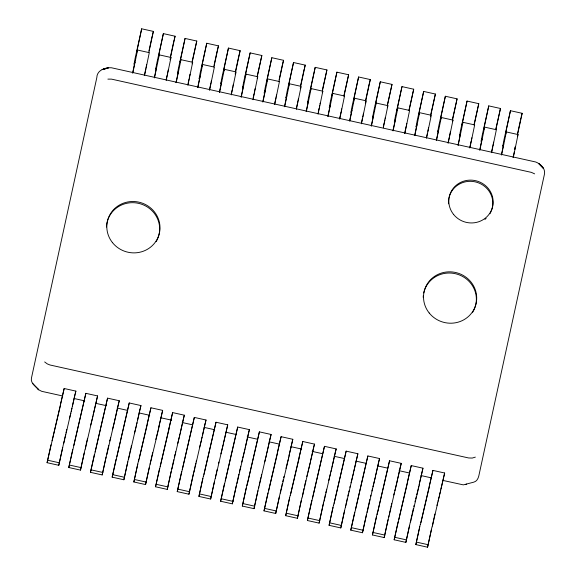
<?xml version="1.0" encoding="UTF-8"?>
<svg xmlns="http://www.w3.org/2000/svg" width="576" height="576" viewBox="0 0 576 576"><rect width="100%" height="100%" fill="white"/><g stroke="black" fill="none" stroke-linecap="round" stroke-linejoin="round"><path stroke-width="0.86" d="M144.518 75.614L149.292 52.654L137.578 50.054L132.804 73.015M166.212 80.431L170.986 57.47L159.271 54.871L154.498 77.832M187.898 85.248L192.679 62.287L180.965 59.688L176.191 82.649M209.592 90.065L214.373 67.104L202.658 64.505L197.878 87.466M231.286 94.882L236.066 71.921L224.352 69.322L219.571 92.282M252.979 99.706L257.753 76.738L246.038 74.138L241.265 97.099M274.673 104.522L279.446 81.554L267.732 78.955L262.958 101.916M296.359 109.339L301.14 86.378L289.426 83.772L284.652 106.733M318.053 114.156L322.834 91.195L311.119 88.589L306.338 111.55M339.746 118.973L344.527 96.012L332.813 93.406L328.032 116.374M361.44 123.79L366.214 100.829L354.499 98.23L349.726 121.19M383.314 127.771L387.907 105.646L376.193 103.046L371.419 126.007M404.82 133.423L409.601 110.462L397.886 107.863L393.113 130.824M426.514 138.24L431.294 115.279L419.58 112.68L414.799 135.641M448.207 143.057L452.988 120.096L441.274 117.497L436.493 140.458M469.901 147.881L474.674 124.913L462.96 122.314L458.186 145.274M491.594 152.698L496.368 129.73L484.654 127.13L479.88 150.091M513.288 157.514L518.062 134.554L506.347 131.947L501.574 154.908M146.642 64.591L146.578 65.038M190.03 74.225L189.749 75.751M168.271 69.854L167.904 71.676M233.345 84.305L232.985 86.134M298.418 98.762L298.058 100.584M320.026 104.04L320.155 103.154M363.499 113.213L363.139 115.034M385.106 118.498L385.236 117.612M428.573 127.663L427.831 131.306M450.18 132.948L450.31 132.062M493.654 142.121L492.905 145.757M515.254 147.398L515.412 146.484L514.577 148.68M170.194 59.047L170.338 58.313M235.274 73.498L235.411 72.763M300.348 87.948L300.485 87.221M365.422 102.398L365.566 101.671M430.502 116.856L430.639 116.122M254.83 90.202L255.082 88.704M341.719 108.864L341.266 111.082M406.793 123.314L406.339 125.532M471.874 137.765L471.42 139.982M146.369 66.118L146.03 67.723M211.442 80.568L211.111 82.174M276.523 95.018L276.185 96.624M450.058 133.56L449.518 136.123M515.131 148.018L514.8 149.616M148.831 52.538L153.389 31.399L141.674 28.8L135.18 58.046L134.028 64.296L134.928 61.985L134.863 62.438L132.624 72.943M170.525 57.355L175.082 36.216L163.368 33.617L156.874 62.863L155.722 69.113L156.622 66.802L156.557 67.255L154.318 77.76M192.218 62.172L196.776 41.04L185.062 38.434L178.567 67.68L177.415 73.93L178.315 71.626L178.25 72.072L176.011 82.577M213.912 66.996L218.462 45.857L206.748 43.25L200.261 72.497L199.109 78.746L200.009 76.442L199.937 76.889L197.698 87.394M235.606 71.813L240.156 50.674L228.442 48.067L221.954 77.314L220.802 83.563L221.695 81.259L221.63 81.706L219.391 92.21M257.299 76.63L261.85 55.49L250.135 52.891L243.641 82.13L242.489 88.38L243.389 86.076L243.324 86.522L241.085 97.027M278.986 81.446L283.543 60.307L271.829 57.708L265.334 86.947L264.182 93.204L265.082 90.893L265.018 91.339L262.778 101.844M300.679 86.263L305.237 65.124L293.522 62.525L287.028 91.771L285.876 98.021L286.776 95.71L286.711 96.156L284.472 106.661M322.373 91.08L326.923 69.941L315.209 67.342L308.722 96.588L307.57 102.838L308.47 100.526L308.398 100.973L306.158 111.478M344.066 95.897L348.617 74.758L336.902 72.158L330.415 101.405L329.263 107.654L330.156 105.343L330.091 105.797L327.852 116.302M365.76 100.714L370.31 79.574L358.596 76.975L352.102 106.222L350.95 112.471L351.85 110.16L351.785 110.614L349.726 120.283M387.446 105.53L392.004 84.391L380.29 81.792L373.795 111.038L372.643 117.288L373.543 114.977L373.478 115.43L371.239 125.935M409.14 110.354L413.698 89.215L401.983 86.609L395.489 115.855L394.337 122.105L395.237 119.801L395.172 120.247L392.933 130.752M430.834 115.171L435.384 94.032L423.67 91.426L417.182 120.672L416.03 126.922L416.93 124.618L416.858 125.064L414.806 134.734M452.527 119.988L457.078 98.849L445.363 96.242L438.876 125.489L437.724 131.738L438.617 129.434L438.552 129.881L436.313 140.386M474.221 124.805L478.771 103.666L467.057 101.066L460.562 130.306L459.41 136.555L460.31 134.251L460.246 134.698L458.006 145.202M495.907 129.622L500.465 108.482L488.75 105.883L482.256 135.122L481.104 141.379L482.004 139.068L481.939 139.514L479.7 150.019M517.601 134.438L522.158 113.299L510.444 110.7L503.95 139.946L502.798 146.196L503.698 143.885L503.633 144.331L501.394 154.836M189.598 76.5L189.216 78.307M254.678 90.95L254.29 92.765M319.752 105.401L319.37 107.215M384.826 119.851L384.444 121.666M167.724 72.54L167.299 74.52M232.805 86.99L232.38 88.97M297.878 101.441L297.454 103.421M362.75 116.849L362.959 115.898M141.674 28.8L136.678 52.344L137.578 50.054M148.954 50.962L152.122 36.324M145.829 68.674L144.338 75.542M163.368 33.617L158.371 57.161L159.271 54.871M170.28 57.499L174.002 40.277M185.062 38.434L180.065 61.978L180.965 59.688M192.154 61.459L196.776 41.04M206.748 43.25L201.751 66.794L202.658 64.505M214.034 65.412L217.202 50.774M210.91 83.124L209.412 89.993M228.442 48.067L223.445 71.618L224.352 69.322M235.354 71.957L239.076 54.727M250.135 52.891L245.138 76.435L246.038 74.138M257.234 75.91L261.85 55.49M271.829 57.708L266.832 81.252L267.732 78.955M279.108 79.87L282.276 65.225M275.983 97.582L274.493 104.45M293.522 62.525L288.526 86.069L289.426 83.772M300.427 86.407L304.157 69.185M315.209 67.342L310.212 90.886L311.119 88.589M322.308 90.36L326.923 69.941M336.902 72.158L331.906 95.702L332.813 93.406M343.814 96.041L348.617 74.758M341.057 112.032L339.566 118.901M358.596 76.975L353.599 100.519L354.499 98.23M365.508 100.858L369.23 83.635M380.29 81.792L375.293 105.336L376.193 103.046M387.382 104.818L392.004 84.391M401.983 86.609L396.986 110.153L397.886 107.863M408.888 110.491L413.698 89.215M406.138 126.482L404.647 133.351M423.67 91.426L418.673 114.97L419.58 112.68M430.582 115.315L435.384 94.032M445.363 96.242L440.366 119.794L441.274 117.497M452.462 119.268L457.078 98.849M467.057 101.066L462.06 124.61L462.96 122.314M473.969 124.949L478.771 103.666M471.211 140.94L469.721 147.802M488.75 105.883L483.754 129.427L484.654 127.13M495.662 129.766L500.465 108.482M510.444 110.7L505.447 134.244L506.347 131.947M517.536 133.718L520.891 118.217M63.792 443.34L75.881 391.111L64.166 388.505L47.081 462.701L58.795 465.3L64.116 441.065M72.432 406.058L74.974 394.373M85.486 448.157L97.574 395.928L85.86 393.329L73.771 445.558M166.212 79.524L167.119 75.355M106.834 454.558L119.261 400.745L107.554 398.146L95.119 451.958M118.174 404.849L115.582 416.765M188.086 83.506L188.993 79.337M128.52 459.374L140.954 405.562L129.24 402.962L116.806 456.775M137.506 420.516L140.047 408.83M158.724 427.493L162.648 410.378L150.934 407.779L138.499 461.592M231.286 93.974L232.193 89.806M171.907 469.008L184.342 415.195L172.627 412.596L155.542 486.785L167.256 489.391L173.794 459.742M183.254 419.299L180.655 431.222M253.159 97.963L254.066 93.787M193.946 472.248L206.035 420.012L194.321 417.413L182.232 469.649M202.586 434.966L205.128 423.281M215.64 477.065L227.722 424.836L216.014 422.23L203.926 474.466M296.366 108.432L297.274 104.256M236.981 483.458L249.415 429.653L237.701 427.046L225.266 480.859M248.328 433.75L245.736 445.673M318.24 112.414L319.147 108.238M259.38 485.107L271.109 434.47L259.394 431.863L247.666 482.508M267.66 449.417L270.202 437.731M288.878 456.401L292.802 439.286L281.088 436.68L264.002 510.876L275.717 513.475L280.685 490.824M361.44 122.882L362.347 118.706M302.407 496.332L314.496 444.103L302.782 441.504L290.347 495.31M313.409 448.2L310.81 460.123M383.314 126.864L384.221 122.695M324.101 501.156L336.19 448.92L324.475 446.321L312.386 498.55M332.741 463.874L335.282 452.189M345.794 505.973L357.876 453.737L346.162 451.138L334.08 503.366M354.614 467.856L357.876 453.737M426.521 137.333L427.428 133.164M367.135 512.366L379.57 458.554L367.855 455.954L355.421 509.767M378.482 462.658L375.89 474.581M448.027 142.985L449.302 137.146M389.527 514.015L401.263 463.37L389.549 460.771L377.82 511.416M397.814 478.325L400.356 466.639M419.033 485.302L422.957 468.187L411.242 465.588L394.157 539.784L405.871 542.383L410.306 522.108M419.688 482.306L422.957 468.187M491.594 151.79L492.682 146.779M432.562 525.24L444.65 473.011L432.936 470.405L420.502 524.218M513.108 157.442L514.375 151.596M47.081 462.701L51.005 444.78M60.487 404.532L64.166 388.505M58.795 465.3L62.719 447.379M84.924 449.842L80.489 470.117L68.774 467.518L72.698 449.597M68.774 467.518L85.86 393.329M80.489 470.117L84.226 453.053M108.72 445.284L102.182 474.934L90.468 472.334L94.385 454.414M90.468 472.334L107.554 398.146M102.182 474.934L106.099 457.013M129.19 455.515L123.876 479.758L112.162 477.151L116.078 459.23M112.162 477.151L129.24 402.962M123.876 479.758L127.793 461.83M150.53 461.916L145.562 484.574L133.848 481.968L137.772 464.047M133.848 481.968L138.816 459.317M147.254 423.799L150.934 407.779M145.562 484.574L149.299 467.503M158.969 426.406L162.648 410.378M155.542 486.785L159.466 468.864M168.948 428.616L172.627 412.596M167.256 489.391L171.18 471.47M194.263 469.973L188.95 494.208L177.235 491.609L181.67 471.334M177.235 491.609L194.321 417.413M188.95 494.208L193.385 473.933M215.078 478.75L210.643 499.025L198.929 496.426L202.846 478.498M198.929 496.426L203.364 476.15M210.643 499.025L214.373 481.954M238.867 474.192L232.337 503.842L220.622 501.242L224.539 483.314M220.622 501.242L237.701 427.046M232.337 503.842L236.254 485.921M258.811 486.799L254.023 508.658L242.316 506.059L246.233 488.138M242.316 506.059L247.277 483.408M254.023 508.658L257.947 490.738M264.002 510.876L267.926 492.955M277.409 452.707L281.088 436.68M275.717 513.475L279.454 496.411M289.116 455.306L292.802 439.286M301.846 498.017L297.41 518.292L285.696 515.693L289.62 497.772M285.696 515.693L290.131 495.418M299.095 457.524L302.782 441.504M297.41 518.292L301.327 500.371M323.892 501.25L319.104 523.109L307.39 520.51L311.825 500.234M307.39 520.51L324.475 446.321M319.104 523.109L323.539 502.834M345.233 507.658L340.798 527.933L329.083 525.326L333 507.406M329.083 525.326L333.518 505.051M340.798 527.933L344.527 510.862M354.427 468.691L353.952 470.851M369.36 501.638L362.484 532.75L350.777 530.143L354.694 512.222M350.777 530.143L367.855 455.954M362.484 532.75L366.408 514.822M388.966 515.707L384.178 537.566L372.463 534.96L376.387 517.039M372.463 534.96L377.431 512.309M384.178 537.566L388.102 519.646M394.157 539.784L398.081 521.856M407.556 481.608L411.242 465.588M405.871 542.383L409.608 525.312M419.27 484.214L419.508 483.142M432 526.925L427.565 547.2L415.85 544.601L419.767 526.673M415.85 544.601L420.286 524.326M429.25 486.432L432.936 470.405M427.565 547.2L431.482 529.279M440.964 489.031L444.65 473.011M85.14 449.741L85.982 445.09M93.65 413.042L97.574 395.928M150.214 464.191L151.056 459.547M160.193 466.409L169.042 429.034M203.58 476.042L216.014 422.23M215.294 478.642L215.604 476.374M223.798 441.943L227.722 424.836M246.96 485.676L259.394 431.863M258.674 488.282L259.344 484.423M267.43 450.49L266.94 452.671M268.654 490.493L277.502 453.118M280.368 493.099L289.217 455.724M302.062 497.916L303.948 488.642M332.503 464.94L332.021 467.122M333.727 504.95L346.162 451.138M345.442 507.55L345.758 505.274M377.114 514.584L389.549 460.771M388.829 517.183L390.024 510.977M397.577 479.398L396.626 483.624M398.808 519.401L407.657 482.026M410.522 522L419.371 484.625M410.486 521.316L410.832 519.732M432.216 526.817L433.93 518.314M52.078 440.741L60.581 404.942M147.348 424.217L139.205 458.424M159.062 426.816L150.919 461.023M215.784 475.582L216.137 473.998M280.858 490.032L281.21 488.448M290.693 493.733L299.196 457.942M324.065 500.458L324.418 498.874M345.931 504.482L346.291 502.906M411.012 518.94L411.89 515.016M420.847 522.641L429.35 486.842M64.289 440.273L64.642 438.71M71.712 409.313L71.957 408.226M86.155 444.312L86.508 442.75M115.337 417.859L114.415 421.913M129.362 454.73L129.715 453.168M136.793 423.763L137.03 422.676M151.236 458.762L151.582 457.2M180.173 433.397L180.418 432.31M194.443 469.181L194.796 467.618M201.866 438.214L202.111 437.126M216.31 473.22L216.662 471.658M245.254 447.847L245.491 446.767M259.517 483.631L259.87 482.069M281.39 487.67L281.736 486.108M310.327 462.305L310.572 461.218M324.598 498.082L324.943 496.526M346.464 502.121L346.817 500.558M375.401 476.755L375.646 475.668M440.482 491.206L440.726 490.118M64.814 437.933L65.16 436.414M86.681 441.994L87.026 440.467M93.168 415.181L93.406 414.13M129.895 452.383L130.241 450.864M151.754 456.444L152.1 454.925M158.242 429.631L158.479 428.58M194.969 466.841L195.314 465.314M216.835 470.894L217.181 469.375M223.322 444.089L223.56 443.03M260.042 481.291L260.388 479.772M281.909 485.345L282.254 483.826M288.396 458.539L288.634 457.488M325.123 495.742L325.469 494.222M346.99 499.802L347.328 498.283M353.47 472.99L353.714 471.938M390.197 510.199L390.542 508.673M412.063 514.253L413.388 508.464M418.788 486.389L417.917 490.169M65.333 435.65L65.664 434.189M71.244 411.365L71.474 410.364M87.192 439.74L87.523 438.278M130.406 450.108L130.745 448.646M136.325 425.815L136.548 424.814M152.266 454.19L152.604 452.729M179.935 434.455L179.496 436.363M195.487 464.558L195.818 463.097M201.398 440.266L201.629 439.272M245.009 448.906L244.57 450.821M260.561 479.009L260.899 477.547M266.472 454.716L266.702 453.722M310.09 463.356L309.65 465.271M325.807 492.732L326.138 491.27M331.553 469.174L331.783 468.173M375.163 477.806L374.724 479.722M390.881 507.182L391.219 505.721M434.102 517.55L434.434 516.089M440.244 492.264L439.798 494.179M65.995 432.77L66.312 431.388M131.069 447.221L131.393 445.838M174.298 457.546L174.614 456.163M196.15 461.671L196.466 460.289M239.371 472.003L239.688 470.621M261.223 476.129L261.54 474.746M282.758 481.637L283.234 479.563M304.445 486.454L304.769 485.071M326.297 490.579L326.621 489.197M347.832 496.087L348.314 494.014M369.526 500.904L369.842 499.522M391.378 505.03L391.694 503.647M434.599 515.362L434.923 513.972M66.463 430.74L66.766 429.451M92.938 416.182L92.369 418.601M109.699 441.022L110.002 439.733M158.011 430.632L157.608 432.36M174.773 455.472L175.075 454.183M223.092 445.082L222.689 446.818M239.854 469.922L240.149 468.634M288.166 459.54L287.762 461.268M304.927 484.38L305.23 483.091M353.246 473.99L352.836 475.718M110.29 438.494L110.57 437.314M136.109 426.73L135.612 428.789M175.363 452.945L175.644 451.771M201.182 441.18L200.693 443.239M218.614 463.176L218.887 461.995M240.444 467.402L240.718 466.222M266.263 455.638L265.766 457.69M283.687 477.626L283.968 476.446M305.518 481.853L305.798 480.672M331.337 470.088L330.977 471.593M348.761 492.077L349.042 490.896M370.598 496.303L370.872 495.122M396.418 484.538L396.058 486.043M413.842 506.527L414.115 505.354M70.841 413.093L70.538 414.331M114.228 422.726L112.637 429.005M179.302 437.177L177.718 443.455M244.375 451.634L242.791 457.906M309.456 466.085L307.872 472.363M374.53 480.535L372.946 486.814M439.61 494.993L439.301 496.231M352.67 476.41L351.043 482.832M417.751 490.86L416.758 494.77M349.898 487.346L350.186 486.187M414.972 501.797L415.26 500.645M69.473 418.529L70.322 415.174M90.734 425.023L92.232 419.155M134.546 432.979L135.403 429.624M155.808 439.474L157.306 433.606M199.62 447.437L200.477 444.082M220.889 453.931L222.379 448.056M241.726 462.103L242.366 459.583M264.701 461.887L265.55 458.532M285.962 468.382L287.46 462.506M306.799 476.554L307.44 474.041M328.709 480.535L329.35 478.015M329.774 476.338L330.631 472.982M371.88 491.011L372.521 488.491M393.782 494.986L394.423 492.473M394.855 490.795L395.921 486.598M415.692 498.967L416.333 496.447M436.954 505.462L437.594 502.942M438.026 501.264L439.092 497.074M152.309 35.46L153.389 31.399M174.218 39.463L175.082 36.216M217.39 49.91L218.462 45.857M239.292 53.921L240.156 50.674M282.463 64.368L283.543 60.307M304.373 68.371L305.237 65.124M369.446 82.822L370.31 79.574M521.078 117.36L522.158 113.299M75.204 393.559L75.881 391.111M118.361 404.014L119.261 400.745M140.278 408.01L140.954 405.562M183.434 418.464L184.342 415.195M205.351 422.467L206.035 420.012M248.508 432.914L249.415 429.653M270.432 436.918L271.109 434.47M313.589 447.372L314.496 444.103M335.506 451.368L336.19 448.92M378.662 461.822L379.57 458.554M400.586 465.826L401.263 463.37M170.114 59.731L170.986 57.47M192.082 63.828L192.679 62.287M235.195 74.182L235.735 72.742M257.155 78.278L257.753 76.738M300.269 88.639L300.809 87.192M322.229 92.729L322.834 91.195M365.342 103.09L365.89 101.642M387.31 107.186L387.907 105.646M452.383 121.637L452.988 120.096M517.464 136.087L518.062 134.554M475.358 457.114L472.262 458.057L468.662 457.97L49.961 364.982L47.275 363.895L44.662 361.944M62.77 396L41.695 391.32L38.729 389.808C36.072 386.46 30.276 383.292 31.435 378.144L96.804 77.674C96.898 71.496 102.557 68.371 108.065 67.896L102.492 69.581L108.612 67.73L111.442 67.766L535.716 161.993C540.302 163.721 545.4 168.35 544.565 173.65L479.196 474.12C478.642 477.331 477.389 481.284 473.782 482.155L463.32 484.87L442.973 480.434M102.125 69.667L108.065 67.896M107.503 68.062L108.612 67.73M107.885 79.121L111.506 79.128L531.439 172.39L534.629 173.858M74.182 398.534L84.715 400.874M96.134 403.409L106.668 405.749M117.209 408.089L127.742 410.429M139.162 412.963L149.695 415.303M161.114 417.838L171.648 420.178M182.182 422.518L192.722 424.858M204.134 427.392L214.675 429.732M226.087 432.266L236.628 434.606M247.162 436.946L257.702 439.286M269.114 441.828L279.648 444.168M291.067 446.702L301.601 449.042M312.142 451.382L322.675 453.722M334.094 456.257L344.628 458.597M356.047 461.131L366.581 463.471M378 466.006L387.655 468.151M399.067 470.686L409.608 473.026M421.02 475.56L431.561 477.9M47.815 460.246L59.53 462.845M69.502 465.062L81.216 467.662M91.195 469.879L102.91 472.478M112.889 474.696L124.603 477.295M134.582 479.513L146.297 482.112M156.276 484.33L167.99 486.929M177.962 489.146L189.677 491.753M199.656 493.963L211.37 496.57M221.35 498.78L233.064 501.386M243.043 503.604L254.758 506.203M264.737 508.421L276.451 511.02M286.423 513.238L298.138 515.837M308.117 518.054L319.831 520.654M329.81 522.871L341.525 525.47M351.504 527.688L363.218 530.287M373.198 532.505L384.912 535.104M394.884 537.322L406.598 539.928M416.578 542.138L428.292 544.745M32.695 383.508L38.729 389.808L37.951 389.002M423.749 292.932A26.669 25.625 15.5 0 1 459.662 275.054A26.669 25.625 15.5 0 1 472.378 312.71M423.194 297.367A26.669 25.625 15.5 0 1 423.324 295.582M490.932 211.774A22.226 21.348 15.5 0 1 489.888 213.761M486.108 218.39A22.226 21.348 15.5 0 1 484.956 219.37M448.56 203.846A22.226 21.348 15.5 0 1 448.826 198.641M448.97 197.906A22.226 21.348 15.5 0 1 477.072 182.362A22.226 21.348 15.5 0 1 491.234 211.097M157.406 239.234A26.669 25.625 15.5 0 1 156.146 241.61M106.495 227.03A26.669 25.625 15.5 0 1 138.521 203.335A26.669 25.625 15.5 0 1 157.759 238.414M466.661 484.214L465.624 484.618L466.661 484.214M542.57 167.508L538.733 163.541L543.298 168.278L542.57 167.508M429.206 312.991A26.669 25.625 15.5 0 0 474.797 307.562A26.669 25.625 15.5 0 0 446.321 272.016A26.669 25.625 15.5 0 0 429.206 312.991M453.571 214.43A22.226 21.348 15.5 0 0 491.566 209.909A22.226 21.348 15.5 0 0 467.834 180.281A22.226 21.348 15.5 0 0 453.571 214.43M112.5 242.654A26.669 25.625 15.5 0 0 158.09 237.226A26.669 25.625 15.5 0 0 129.622 201.679A26.669 25.625 15.5 0 0 112.5 242.654"/></g></svg>
